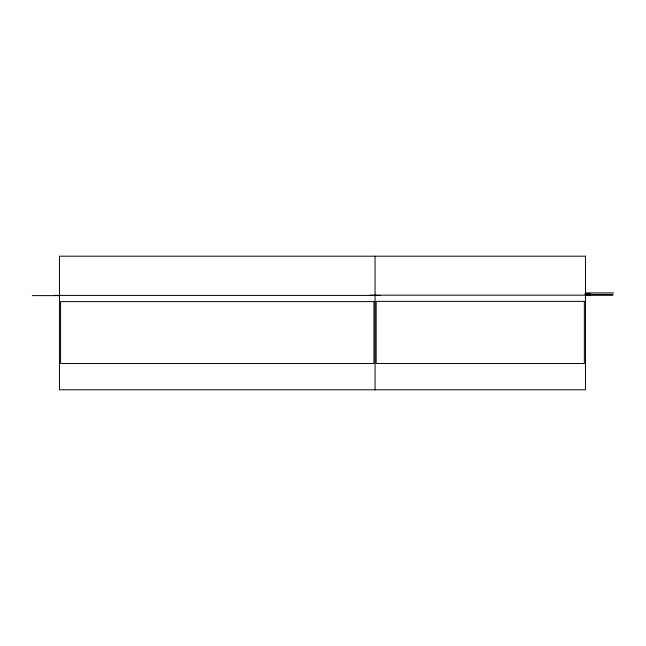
<?xml version="1.0" encoding="UTF-8"?>
<svg xmlns="http://www.w3.org/2000/svg" width="646" height="646" viewBox="0 0 646 646"><rect width="100%" height="100%" fill="white"/><g stroke="black" fill="none" stroke-linecap="round" stroke-linejoin="round"><path stroke-width="0.97" d="M585.462 292.913L613.7 292.913M584.654 293.938L590.67 293.938M585.462 294.439L613.086 294.439M369.964 295.174L590.557 295.174M585.462 295.319L612.739 295.319M380.139 295.416L54.377 295.416L59.432 295.488M32.3 295.61L59.456 295.61M375.06 256.196L375.06 389.804M585.462 256.196L59.456 256.196L59.456 389.804L585.462 389.804L585.462 256.196M584.347 301.383L376.174 301.383L376.174 363.504L584.347 363.504L584.347 301.383M373.945 301.609L60.571 301.609L60.571 363.504L373.945 363.504L373.945 301.609"/></g></svg>
